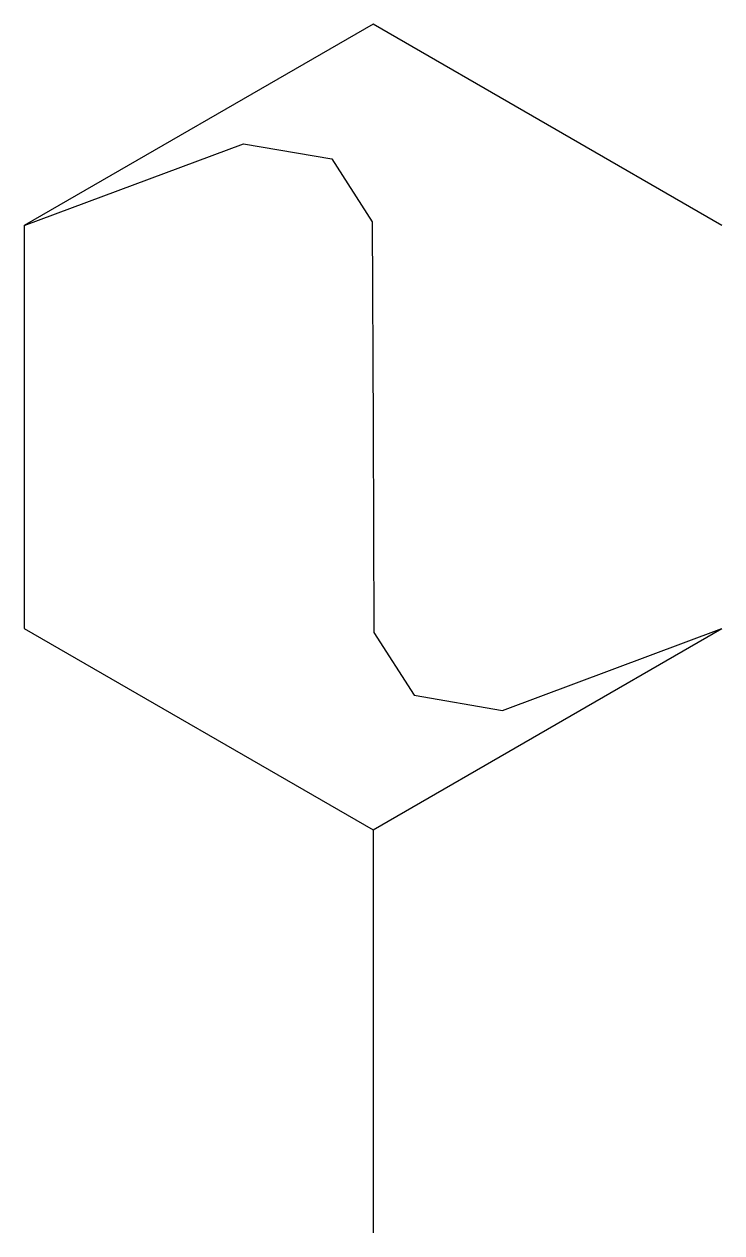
# Model space of a CAD drawing. Header units: millimetres. Extents: x -4.3 to 4.3, y -10 to 5.
import ezdxf

# ---------------------------------------------------------------- set-up
doc = ezdxf.new("R2010")
doc.units = ezdxf.units.MM

msp = doc.modelspace()

# ---------------------------------------------------------------- linework, layer by layer
at = {"color": 7, "linetype": 'Continuous'}
for p, q in [((0, 5), (-4.33, 2.5)), ((4.33, 2.5), (0, 5)), ((-4.33, 2.5), (-4.33, -2.5)), ((-4.33, -2.5), (0, -5)), ((0, -5), (4.33, -2.5)), ((0, -5), (0, -10))]:
    msp.add_line(p, q, dxfattribs=at)
at = {"color": 7, "linetype": 'Continuous', "flags": 128}
msp.add_lwpolyline([(-4.33, 2.5), (-1.607, 3.516), (-0.513, 3.329), (-0.012, 2.549), (0, 0), (0.012, -2.549), (0.513, -3.329), (1.607, -3.516), (4.33, -2.5)], dxfattribs=at)

doc.saveas('drawing.dxf')
